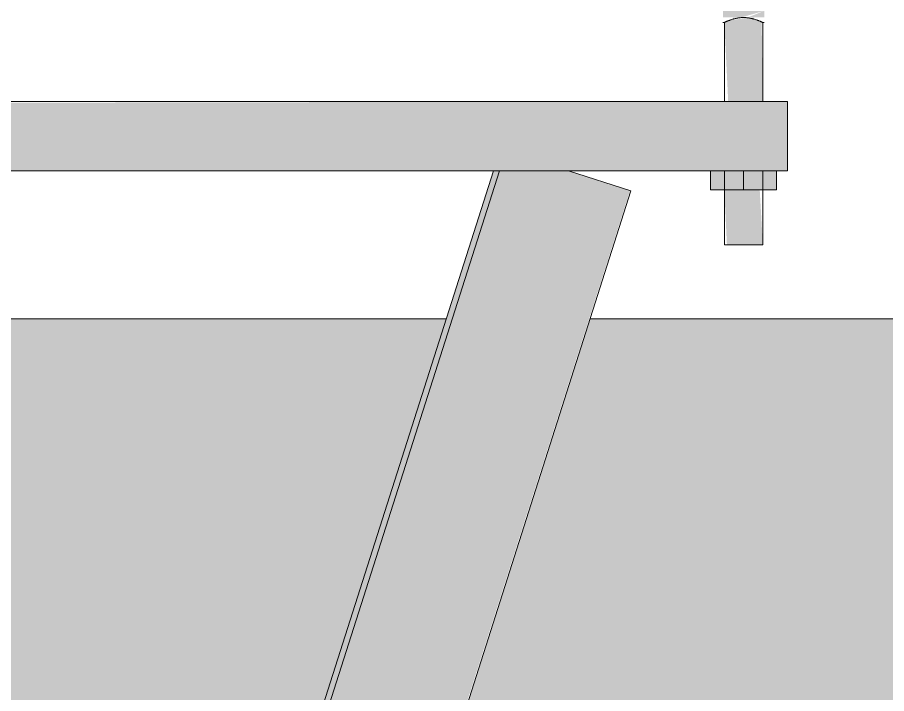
# Model space of a CAD drawing. Header units: inches. Extents: x -54880 to -186, y -132 to 853.
# Drawn here: x -25591.7 to -25571.92, y 269.47 to 284.87 of the extents above; entities that cross this region are included whole.
import ezdxf

# ---------------------------------------------------------------- set-up
doc = ezdxf.new("R2010")
doc.units = ezdxf.units.IN
doc.header["$MEASUREMENT"] = 0
doc.layers.add('M-HVAC-DUCT', color=70, linetype='Continuous', lineweight=9)
doc.layers.add('Q-SPCQ', color=91, linetype='Continuous', lineweight=9)

# ---------------------------------------------------------------- blocks, each defined once
blk = doc.blocks.new('Basketball_Backstop-Performance_Sports_Systems-3103-Ceiling_Hung - 27_-0_ to 27_-11 7_8_-652462-Section 13')
at = {"layer": 'Q-SPCQ'}
h = blk.add_hatch(color=256, dxfattribs=at)
h.paths.add_polyline_path([(-25575.097, 284.859), (-25574.705, 284.871), (-25574.705, 285.015), (-25575.061, 284.873)], flags=0)
h.paths.add_polyline_path([(-25575.251, 284.859), (-25574.705, 285.015), (-25574.705, 285.656), (-25575.643, 285.656), (-25575.643, 284.871), (-25575.287, 284.86)], flags=0)
h = blk.add_hatch(color=256, dxfattribs=at)
h.paths.add_polyline_path([(-25575.483, 279.687), (-25574.736, 279.687), (-25574.806, 280.937), (-25575.611, 280.937), (-25575.553, 279.687)], flags=0)
h.paths.add_polyline_path([(-25575.223, 282.955), (-25574.736, 282.955), (-25574.763, 284.763), (-25575.097, 284.859), (-25575.508, 284.795), (-25575.611, 284.75), (-25575.524, 282.955), (-25575.251, 282.955)], flags=0)
h = blk.add_hatch(color=256, dxfattribs=at)
h.paths.add_polyline_path([(-25618.861, 281.375), (-25574.174, 281.375), (-25574.174, 282.955), (-25620.674, 282.875), (-25620.674, 281.375), (-25618.974, 281.375)], flags=0)
h.paths.add_polyline_path([(-25670.174, 281.375), (-25668.826, 281.423), (-25668.46, 282.133), (-25667.843, 282.607), (-25667.321, 282.838), (-25667.034, 282.955), (-25670.174, 282.955), (-25670.174, 281.423)], flags=0)
h.paths.add_polyline_path([(-25623.674, 281.375), (-25623.674, 282.875), (-25664.167, 282.955), (-25664.812, 281.375), (-25623.83, 281.375)], flags=0)
h.paths.add_polyline_path([(-25622.079, 282.059), (-25622.072, 281.848), (-25621.981, 282.059), (-25621.981, 282.237), (-25622.077, 282.064)], flags=0)
h.paths.add_polyline_path([(-25622.233, 282.052), (-25622.105, 282.107), (-25622.174, 282.212), (-25622.23, 282.059)], flags=0)
h.paths.add_polyline_path([(-25622.356, 281.808), (-25622.254, 281.844), (-25622.271, 282.109), (-25622.356, 282.157), (-25622.356, 281.835)], flags=0)
h.paths.add_polyline_path([(-25621.856, 281.928), (-25621.799, 282.125), (-25621.856, 281.937)], flags=0)
h.paths.add_polyline_path([(-25622.169, 282.226), (-25621.981, 282.312), (-25621.986, 282.396), (-25622.356, 282.39), (-25622.271, 282.232), (-25622.174, 282.227)], flags=0)
h = blk.add_hatch(color=256, dxfattribs=at)
h.paths.add_polyline_path([(-25618.958, 157.563), (-25617.075, 157.563), (-25616.238, 160.188), (-25618.958, 160.188)], flags=0)
h.paths.add_polyline_path([(-25614.923, 164.313), (-25577.757, 280.925), (-25579.159, 281.375), (-25580.727, 281.375), (-25618.06, 164.313)], flags=0)
for points in [[(-25618.194, 164.313), (-25618.06, 164.313), (-25580.727, 281.375), (-25580.861, 281.375), (-25617.818, 165.49)], [(-25575.174, 280.937), (-25575.174, 281.375), (-25575.924, 281.375), (-25575.924, 280.937)], [(-25574.424, 280.937), (-25574.424, 281.375), (-25575.174, 281.375), (-25575.174, 280.937)]]:
    blk.add_hatch(color=256, dxfattribs=at).paths.add_polyline_path(points, flags=0)
for p, q in [((-25575.643, 284.75), (-25575.611, 284.75)), ((-25575.611, 284.75), (-25575.611, 282.955)), ((-25574.736, 282.955), (-25574.736, 284.75)), ((-25574.736, 284.75), (-25574.705, 284.75)), ((-25621.669, 282.955), (-25574.174, 282.955)), ((-25574.174, 282.955), (-25574.174, 281.375)), ((-25574.174, 281.375), (-25618.861, 281.375)), ((-25580.861, 281.375), (-25618.194, 164.313)), ((-25618.06, 164.313), (-25580.727, 281.375)), ((-25579.159, 281.375), (-25577.736, 280.918)), ((-25575.924, 280.937), (-25575.924, 281.375)), ((-25575.611, 281.375), (-25575.611, 279.687)), ((-25575.174, 281.375), (-25575.174, 280.937)), ((-25574.736, 279.687), (-25574.736, 281.375)), ((-25574.424, 280.937), (-25574.424, 281.375)), ((-25614.923, 164.313), (-25577.736, 280.918)), ((-25575.174, 280.937), (-25575.924, 280.937)), ((-25574.424, 280.937), (-25575.174, 280.937)), ((-25574.736, 279.687), (-25575.611, 279.687))]:
    blk.add_line(p, q, dxfattribs=at)
blk.add_open_spline([(-25574.736, 284.75), (-25574.736, 284.75), (-25574.74, 284.752), (-25574.751, 284.758), (-25574.763, 284.762), (-25574.778, 284.769), (-25574.795, 284.777), (-25574.812, 284.785), (-25574.827, 284.791), (-25574.839, 284.795), (-25574.852, 284.799), (-25574.869, 284.806), (-25574.892, 284.814), (-25574.917, 284.822), (-25574.938, 284.829), (-25574.954, 284.833), (-25574.971, 284.837), (-25574.993, 284.842), (-25575.023, 284.848), (-25575.059, 284.855), (-25575.097, 284.859), (-25575.135, 284.862), (-25575.174, 284.862), (-25575.213, 284.862), (-25575.251, 284.859), (-25575.289, 284.855), (-25575.325, 284.848), (-25575.355, 284.842), (-25575.377, 284.837), (-25575.394, 284.833), (-25575.41, 284.829), (-25575.431, 284.822), (-25575.456, 284.814), (-25575.479, 284.806), (-25575.496, 284.799), (-25575.509, 284.795), (-25575.52, 284.791), (-25575.535, 284.785), (-25575.552, 284.777), (-25575.57, 284.769), (-25575.585, 284.762), (-25575.597, 284.758), (-25575.608, 284.752), (-25575.611, 284.75), (-25575.611, 284.75)], degree=3, knots=[0, 0, 0, 0, 0.055556, 0.083333, 0.111111, 0.138889, 0.166667, 0.194444, 0.208333, 0.222222, 0.236111, 0.25, 0.277778, 0.305556, 0.319444, 0.333333, 0.347222, 0.361111, 0.388889, 0.416667, 0.444444, 0.472222, 0.5, 0.527778, 0.555556, 0.583333, 0.611111, 0.638889, 0.652778, 0.666667, 0.680556, 0.694444, 0.722222, 0.75, 0.763889, 0.777778, 0.791667, 0.805556, 0.833333, 0.861111, 0.888889, 0.916667, 0.944444, 1, 1, 1, 1], dxfattribs=at)

msp = doc.modelspace()

# ---------------------------------------------------------------- hatches: boundary and pattern name
at = {"layer": 'M-HVAC-DUCT'}
h = msp.add_hatch(color=256, dxfattribs=at)
h.paths.add_polyline_path([(-25804.35718, 264), (-25799.97942, 264), (-25804.35718, 270.01844), (-25804.35718, 266.43107)], flags=0)
h.paths.add_polyline_path([(-25672.79543, 264), (-25661.21675, 264), (-25665.68151, 278), (-25670.69491, 278), (-25689.22025, 264)], flags=0)
h.paths.add_polyline_path([(-25657.94548, 264), (-25625.48642, 264), (-25625.48642, 278), (-25662.41025, 278), (-25658.6402, 266.1784)], flags=0)
h.paths.add_polyline_path([(-25689.6349, 264), (-25671.10956, 278), (-25804.35718, 278), (-25804.35718, 270.54969), (-25799.59299, 264), (-25690.07506, 264)], flags=0)
h.paths.add_polyline_path([(-24402.35718, 264), (-24402.35718, 278), (-24675.58089, 277.95855), (-24682.85229, 264), (-24428.66243, 264)], flags=0)
h.paths.add_polyline_path([(-25618.86142, 264), (-25586.39731, 264.01585), (-25581.9376, 278), (-25618.86142, 278), (-25618.86142, 266.10942)], flags=0)
h.paths.add_polyline_path([(-25577.73587, 264), (-24995.64935, 264), (-25000.11412, 278), (-25578.66633, 278), (-25583.1311, 264), (-25580.5816, 264)], flags=0)
h.paths.add_polyline_path([(-24992.37809, 264), (-24959.91903, 264), (-24959.91903, 278), (-24996.84286, 278), (-24992.70455, 265.02367)], flags=0)
h.paths.add_polyline_path([(-24953.29403, 264), (-24920.83497, 264), (-24916.3702, 278), (-24953.29403, 277.91642), (-24953.29403, 264.95533)], flags=0)
h.paths.add_polyline_path([(-24917.56371, 264), (-24889.5602, 264), (-24908.08554, 278), (-24913.12365, 277.92251), (-24917.27896, 264.89288)], flags=0)
h.paths.add_polyline_path([(-24684.96644, 264), (-24677.67345, 278), (-24755.39819, 277.94644), (-24755.79649, 264), (-24705.13643, 264)], flags=0)
h.paths.add_polyline_path([(-24889.14555, 264), (-24779.18746, 264), (-24769.48372, 277.34047), (-24769.79785, 277.68934), (-24770.07634, 278), (-24907.56947, 277.92336), (-24890.26505, 264.84603)], flags=0)
h.paths.add_polyline_path([(-24778.80103, 264), (-24763.07773, 264), (-24763.07773, 278), (-24766.59578, 277.92271), (-24766.77002, 277.62314), (-24767.32773, 277.1262), (-24768.11347, 276.89498), (-24768.59114, 276.91791), (-24769.01523, 277.04701), (-24769.25315, 277.1262), (-24778.32682, 264.65193)], flags=0)

# ---------------------------------------------------------------- linework, layer by layer
for p, q in [((-25581.9376, 278), (-25618.86142, 278)), ((-25000.11412, 278), (-25578.66633, 278))]:
    msp.add_line(p, q, dxfattribs=at)

# ---------------------------------------------------------------- block references
at = {"layer": 'Q-SPCQ'}
msp.add_blockref('Basketball_Backstop-Performance_Sports_Systems-3103-Ceiling_Hung - 27_-0_ to 27_-11 7_8_-652462-Section 13', (0, 0), dxfattribs=at)

doc.saveas('drawing.dxf')
